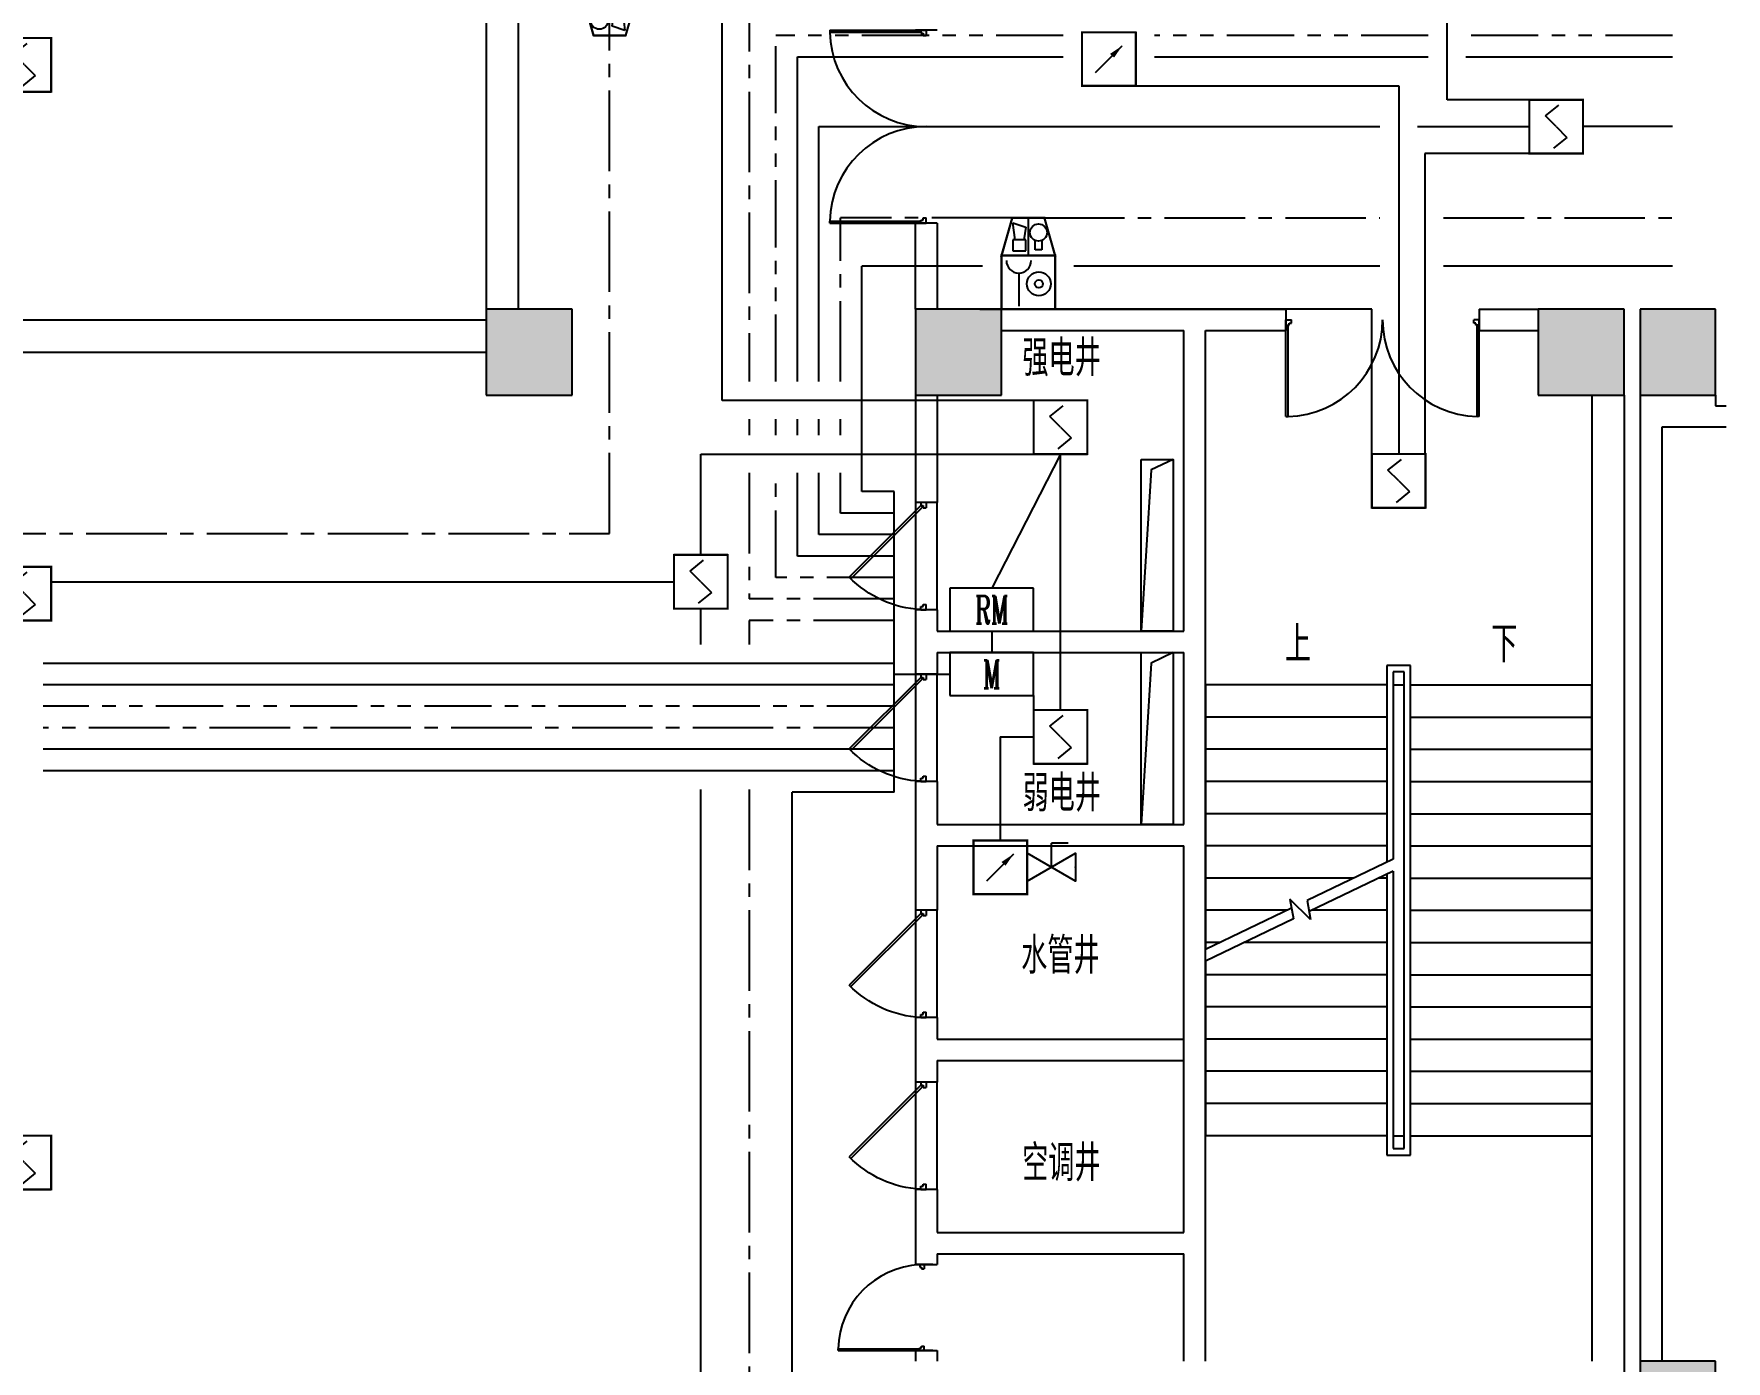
# Model space of a CAD drawing. Extents: x 190999 to 918899, y -200814 to 215286.
# Drawn here: x 797236 to 812999, y 117804 to 130168 of the extents above; entities that cross this region are included whole.
import ezdxf
from ezdxf.enums import TextEntityAlignment as Align

# ---------------------------------------------------------------- set-up
doc = ezdxf.new("R2010")
doc.units = 0
doc.header["$LTSCALE"] = 1000
doc.header["$MEASUREMENT"] = 0
doc.linetypes.add('CENTER2', pattern=[1.125, 0.75, -0.125, 0.125, -0.125])
doc.linetypes.add('PHANTOM2', pattern=[1.25, 0.625, -0.125, 0.125, -0.125, 0.125, -0.125])
for name, color, linetype in [('00-EQUIP', 3, 'Continuous'), ('00-WIRE-4', 6, 'Continuous'), ('A-墙线', 2, 'Continuous'), ('A-门', 167, 'Continuous'), ('COLUMN', 2, 'Continuous'), ('DIM_SYMB', 3, 'Continuous'), ('PUB_HATCH', 250, 'Continuous'), ('PUB_TEXT', 7, 'Continuous'), ('STAIR', 5, 'Continuous'), ('房间名称', 7, 'Continuous'), ('电井开洞', 97, 'Continuous')]:
    doc.layers.add(name, color=color, linetype=linetype)
doc.styles.add('_COMPLEX', font='COMPLEX.shx', dxfattribs={"width": 0.5})
doc.styles.add('_TCH_DIM', font='SIMPLEX', dxfattribs={"bigfont": 'GBCBIG'})
doc.styles.get("Standard").update_dxf_attribs({"font": 'simhei.ttf'})
doc.styles.add('XXK', font='romans.shx', dxfattribs={"width": 0.75, "bigfont": 'hzf.shx'})
doc.linetypes.add('4INE', pattern='A,1,-0.15,["4",XXK,S=0.3,R=0,X=-0.1,Y=-0.1],-0.25', length=1.4)
doc.linetypes.add('BIG-DLINE', pattern='A,1,-0.15,["D",XXK,S=0.2,R=0,X=-0.1,Y=-0.09],-0.2', length=1.35)

# ---------------------------------------------------------------- blocks, each defined once
blk = doc.blocks.new('m1800')
at = {"layer": 'A-墙线'}
for p, q in [((-900, -100), (-900, 100)), ((900, -100), (900, 100))]:
    blk.add_line(p, q, dxfattribs=at)
at = {"layer": 'A-门'}
for p, q in [((-900, 900), (-899.9999999999418, 9.313225746154785e-10)), ((-900, 900), (-880.0000000000582, 899.9999999990687)), ((-880.0000000000582, 899.9999999990687), (-879.9999999999418, 50.00000000093132)), ((880.0000000000582, 899.9999999990687), (879.9999999999418, 50.00000000093132)), ((900, 900), (880.0000000000582, 899.9999999990687)), ((900, 900), (899.9999999999418, 9.313225746154785e-10)), ((-899.9999999999418, 50.00000000093132), (-870.0000000000582, 50.00000000093132)), ((-899.9999999999418, 9.313225746154785e-10), (-849.9999999999418, 9.313225746154785e-10)), ((-870.0000000000582, 50.00000000093132), (-870, 30)), ((-870, 30), (-849.9999999999418, 30.00000000093132)), ((-849.9999999999418, 30.00000000186265), (-849.9999999999418, 9.313225746154785e-10)), ((849.9999999999418, 30.00000000186265), (849.9999999999418, 9.313225746154785e-10)), ((870, 30), (849.9999999999418, 30.00000000093132)), ((899.9999999999418, 9.313225746154785e-10), (849.9999999999418, 9.313225746154785e-10)), ((870.0000000000582, 50.00000000093132), (870, 30)), ((899.9999999999418, 50.00000000093132), (870.0000000000582, 50.00000000093132))]:
    blk.add_line(p, q, dxfattribs=at)
for centre, start, end in [((-900, 0), 0, 88.72665564132167), ((900, 0), 91.27334436201257, 180)]:
    blk.add_arc(centre, 900, start, end, dxfattribs=at)
blk = doc.blocks.new('bfm01')
at = {"layer": 'A-墙线'}
for p, q in [((-200.0030517580453, -0.004291533608920872), (-0.003051758045330644, -0.004291533608920872)), ((-200.0030517580453, -1000.004291533609), (-0.003051758045330644, -1000.004291533609))]:
    blk.add_line(p, q, dxfattribs=at)
at = {"layer": 'A-门'}
for p, q in [((-200.0030517578125, -1000.004291533609), (-200.0030517578125, -0.004291533608920872)), ((-100.003051757114, -0.004291533667128533), (-100.003051757114, -50.00429153366713)), ((-70.00305175618269, -50.00429153366713), (-100.003051757114, -50.00429153366713)), ((-50.00305175711401, -30.00429153355071), (-70.00305175804533, -30.00429153360892)), ((-70.00305175804533, -30.00429153360892), (-70.00305175711401, -50.00429153366713)), ((-64.14518738078186, -44.14642715716036), (-50.0030517570849, -30.0042915334343)), ((-64.14518738081097, -44.14642715721857), (602.9494616675365, -711.241076205275)), ((-50.00305175711401, -0.004291533667128533), (-50.00305175711401, -30.00429153355071)), ((-50.00305175714311, -30.00429153360892), (617.0330152155366, -697.0403585060849)), ((-0.003051758045330644, -0.004291533608920872), (-0.003051758045330644, -1000.004291533609)), ((-70.00305175618269, -950.0042915336671), (-100.003051757114, -950.0042915336671)), ((-100.003051757114, -1000.004291533667), (-100.003051757114, -950.0042915336671)), ((-50.00305175711401, -1000.004291533667), (-100.003051757114, -1000.004291533667)), ((-70.00305175804533, -970.0042915337253), (-70.00305175711401, -950.0042915336671)), ((-50.00305175711401, -970.0042915337835), (-70.00305175804533, -970.0042915337253)), ((-50.00305175711401, -1000.004291533667), (-50.00305175711401, -970.0042915337835))]:
    blk.add_line(p, q, dxfattribs=at)
blk.add_arc((-100.003051757114, -0.004291533667128533), 1000, 272.8659839719306, 315.8103116972138, dxfattribs=at)
blk = doc.blocks.new('m1000')
at = {"layer": 'A-墙线'}
for p, q in [((0, 0), (0, 200)), ((1000, 0), (1000, 200))]:
    blk.add_line(p, q, dxfattribs=at)
at = {"layer": 'A-门'}
for p, q in [((0, 1100), (5.820766091346741e-11, 100.0000000009313)), ((0, 1100), (19.99999999994179, 1099.999999999069)), ((19.99999999994179, 1099.999999999069), (20.00000000005821, 150.0000000009313)), ((5.820766091346741e-11, 150.0000000009313), (29.99999999994179, 150.0000000009313)), ((5.820766091346741e-11, 100.0000000009313), (50.00000000005821, 100.0000000009313)), ((29.99999999994179, 150.0000000009313), (30, 130)), ((30, 130), (50.00000000005821, 130.0000000009313)), ((50.00000000005821, 130.0000000018626), (50.00000000005821, 100.0000000009313)), ((950.0000000000582, 130.0000000018626), (950.0000000000582, 100.0000000009313)), ((970.0000000001164, 130), (950.0000000000582, 130.0000000009313)), ((1000.000000000058, 100.0000000009313), (950.0000000000582, 100.0000000009313)), ((970.0000000001746, 150.0000000009313), (970.0000000001164, 130)), ((1000.000000000058, 150.0000000009313), (970.0000000001746, 150.0000000009313)), ((1000.000000000058, 150.0000000009313), (1000.000000000058, 100.0000000009313))]:
    blk.add_line(p, q, dxfattribs=at)
blk.add_arc((5.820766091346741e-11, 100.0000000009313), 1000, 2.865983971930656, 88.85400800037786, dxfattribs=at)
blk = doc.blocks.new('_LINKPT1')
at = {"color": 0}
blk.add_line((0, 0), (0, 0), dxfattribs=at)
blk = doc.blocks.new('3S1KCGW2')
for p, q in [((0.499999999999875, 0.499999999999875), (-0.499999999999875, 0.499999999999875)), ((-0.499999999999875, 0.499999999999875), (-0.499999999999875, -0.499999999999875)), ((-0.2, 0.2), (0.05, 0.4)), ((0.499999999999875, -0.499999999999875), (0.499999999999875, 0.499999999999875)), ((0, 0), (-0.2, 0.2)), ((0, 0), (0.2, -0.2)), ((0.2, -0.2), (-0.05, -0.4)), ((-0.499999999999875, -0.499999999999875), (0.499999999999875, -0.499999999999875))]:
    blk.add_line(p, q)
at = {"const_width": 0.04, "flags": 128}
blk.add_lwpolyline([(-0.499999999999875, -0.499999999999875), (-0.499999999999875, 0.499999999999875), (0.499999999999875, 0.499999999999875), (0.499999999999875, -0.499999999999875)], close=True, dxfattribs=at)
at = {"xscale": 0.002, "yscale": 0.002, "zscale": 0.002}
for p in [(0, 0.499999999999875), (-0.499999999999875, 0), (0.499999999999875, 0), (0, -0.499999999999875)]:
    blk.add_blockref('_LINKPT1', p, dxfattribs=at)
at = {"flags": 9}
blk.add_attdef('A', (0, 0), '', height=2e-05, dxfattribs=at)
blk = doc.blocks.new('6A2OE7N0')
for p, q in [((-0.3, 0.3499999999999943), (-0.5, -0.3499999999999943)), ((0.3, 0.3499999999999943), (-0.3, 0.3499999999999943)), ((1.776356839400252e-18, 0.3499999999999943), (-1.776356839400252e-18, -0.3499999999999943)), ((0.5, -0.3499999999999943), (0.3, 0.3499999999999943)), ((-0.2456702268532281, -0.06106422118475052), (-0.2856702268532281, 0.2589357788152427)), ((-0.2856702268532281, 0.2589357788152427), (-0.04567022685322809, 0.1789357788152302)), ((-0.04567022685322809, 0.1789357788152302), (-0.08567022685322809, -0.06106422118475052)), ((-0.2856702268532281, -0.06106422118475052), (-0.2856702268532281, -0.2610642211847676)), ((-0.04567022685322809, -0.06106422118475052), (-0.2856702268532281, -0.06106422118475052)), ((-0.2856702268532281, -0.2610642211847676), (-0.04567022685322809, -0.2610642211847676)), ((-0.04567022685322809, -0.2610642211847676), (-0.04567022685322809, -0.06106422118475052)), ((0.1304115314996602, -0.2439790560947586), (0.1304115314996602, -0.0723030258366748)), ((0.2504115314996602, -0.2439790560947586), (0.1304115314996602, -0.2439790560947586)), ((0.2504115314996602, -0.0723030258366748), (0.2504115314996602, -0.2439790560947586)), ((-0.5, -0.3499999999999943), (0.5, -0.3499999999999943))]:
    blk.add_line(p, q)
at = {"const_width": 0.04, "flags": 128}
blk.add_lwpolyline([(-0.5, -0.3499999999999943), (-0.3, 0.3499999999999943), (0.3, 0.3499999999999943), (0.5, -0.3499999999999943)], close=True, dxfattribs=at)
blk.add_circle((0.1904115314996602, 0.07602094390523462), 0.16)
at = {"xscale": 0.002, "yscale": 0.002, "zscale": 0.002}
for p in [(1.776356839400252e-18, 0.3499999999999943), (-0.4, 0), (0.4, 0), (1.776356839400252e-18, -0.3499999999999943)]:
    blk.add_blockref('_LINKPT1', p, dxfattribs=at)
at = {"flags": 9}
blk.add_attdef('A', (0, 0), '', height=2e-05, dxfattribs=at)
blk = doc.blocks.new('6A2DTKY2')
for p, q in [((0.7799999999988358, 0.3999999999996362), (-0.7799999999988358, 0.3999999999996362)), ((-0.7799999999988358, 0.3999999999996362), (-0.7799999999988358, -0.3999999999996362)), ((0.7799999999988358, -0.3999999999996362), (0.7799999999988358, 0.3999999999996362)), ((-0.7799999999988358, -0.3999999999996362), (0.7799999999988358, -0.3999999999996362))]:
    blk.add_line(p, q)
at = {"xscale": 0.002, "yscale": 0.002, "zscale": 0.002}
for p in [(0, 0.3999999999996362), (-0.7799999999988358, 0), (0.7799999999988358, 0), (0, -0.3999999999996362)]:
    blk.add_blockref('_LINKPT1', p, dxfattribs=at)
at = {"style": '_COMPLEX', "width": 0.6, "flags": 8}
blk.add_attdef('$TEXT$', text='', height=0.52, dxfattribs=at).set_placement((0, 0), align=Align.MIDDLE_CENTER)
at = {"flags": 9}
blk.add_attdef('A', (0, 0), '', height=2e-05, dxfattribs=at)
blk = doc.blocks.new('3T1W6ZCM')
for p, q in [((0.5, 0.5), (-0.5, 0.5)), ((-0.5, 0.5), (-0.5, -0.5)), ((0.5, -0.5), (0.5, 0.5)), ((-0.1775382936502865, 0.1720085469460173), (-0.1775382936502865, -0.443376068438738)), ((-0.5, -0.5), (0.5, -0.5))]:
    blk.add_line(p, q)
at = {"const_width": 0.04}
blk.add_lwpolyline([(-0.5, 0.5), (-0.5, -0.5), (0.5, -0.5), (0.5, 0.5)], close=True, dxfattribs=at)
for radius in [0.2218934911243935, 0.07396449704146453]:
    blk.add_circle((0.1969945486489451, -0.02963126059148635), radius)
blk.add_arc((-0.1775382936502865, 0.4027777777155279), 0.2307692307693, 180, 0)
at = {"xscale": 0.002, "yscale": 0.002, "zscale": 0.002}
for p in [(0, 0.5), (-0.5, 0), (0.5, 0), (0, -0.5)]:
    blk.add_blockref('_LINKPT1', p, dxfattribs=at)
at = {"flags": 9}
blk.add_attdef('A', (0, 0), '', height=2e-05, dxfattribs=at)
blk = doc.blocks.new('3S2OQ2I8')
for p, q in [((-0.5000000000001503, 0.5000000000001544), (0.5000000000001503, 0.5000000000001544)), ((-0.5000000000001503, -0.5000000000001544), (-0.5000000000001503, 0.5000000000001544)), ((0.5000000000001503, 0.5000000000001544), (0.5000000000001503, -0.5000000000001544)), ((-0.2500000000000752, -0.2500000000000772), (0.2500000000000752, 0.2500000000000772)), ((0.5000000000001503, -0.5000000000001544), (-0.5000000000001503, -0.5000000000001544))]:
    blk.add_line(p, q)
at = {"const_width": 0.04, "flags": 128}
blk.add_lwpolyline([(-0.5000000000001503, -0.5000000000001544), (-0.5000000000001503, 0.5000000000001544), (0.5000000000001503, 0.5000000000001544), (0.5000000000001503, -0.5000000000001544)], close=True, dxfattribs=at)
blk.add_solid([(0.2500000000000752, 0.2500000000000772), (0.02097020215397069, 0.09703461984575805), (0.09711477732838583, 0.02850939278686963)])
at = {"xscale": 0.002, "yscale": 0.002, "zscale": 0.002}
for p in [(0, 0.5000000000001544), (-0.5000000000001503, 0), (0.5000000000001503, 0), (0, -0.5000000000001544)]:
    blk.add_blockref('_LINKPT1', p, dxfattribs=at)
at = {"flags": 9}
blk.add_attdef('A', (0, 0), '', height=2e-05, dxfattribs=at)
blk = doc.blocks.new('$VALVE$00000437')
for p in [(0, 0), (86.96662483444015, 124.2674372167858)]:
    blk.add_line(p, (0, 124.2674372167858))
blk.add_lwpolyline([(-125.1919539347655, -72.2796083046087), (125.1919539347655, 72.27960830461234), (125.1919539347618, -72.2796083046087), (-125.1919539347618, 72.27960830461234)], close=True)
for p in [(-125.1919539347655, 1.818989403545856e-12), (125.1919539347655, 1.818989403545856e-12)]:
    blk.add_point(p)
blk = doc.blocks.new('6A2DRK5Q')
for p, q in [((0.7799999999988358, 0.3999999999996362), (-0.7799999999988358, 0.3999999999996362)), ((-0.7799999999988358, 0.3999999999996362), (-0.7799999999988358, -0.3999999999996362)), ((0.7799999999988358, -0.3999999999996362), (0.7799999999988358, 0.3999999999996362)), ((-0.7799999999988358, -0.3999999999996362), (0.7799999999988358, -0.3999999999996362))]:
    blk.add_line(p, q)
at = {"xscale": 0.002, "yscale": 0.002, "zscale": 0.002}
for p in [(0, 0.3999999999996362), (-0.7799999999988358, 0), (0.7799999999988358, 0), (0, -0.3999999999996362)]:
    blk.add_blockref('_LINKPT1', p, dxfattribs=at)
at = {"style": '_COMPLEX', "width": 0.6, "flags": 8}
blk.add_attdef('$TEXT$', text='', height=0.52, dxfattribs=at).set_placement((0, 0), align=Align.MIDDLE_CENTER)
at = {"flags": 9}
blk.add_attdef('A', (0, 0), '', height=2e-05, dxfattribs=at)

msp = doc.modelspace()

# ---------------------------------------------------------------- hatches: boundary and pattern name
at = {"layer": 'PUB_HATCH'}
for points in [[(801448.5377769031, 127603.6964817728), (801448.5377769031, 126803.697244712), (802248.540828661, 126803.697244712), (802248.540828661, 127603.6964817725)], [(805448.5377769031, 126803.6972447127), (806248.540828661, 126803.6972447124), (806248.540828661, 127603.696481773), (805448.5377769031, 127603.696481773)], [(811248.5347251453, 126803.6972447124), (812048.5377769031, 126803.6972447124), (812048.5377769031, 127603.696481773), (811248.5347251453, 127603.696481773)], [(812198.5377769031, 126803.6972447124), (812898.5347251453, 126803.6972447124), (812898.5347251453, 127603.696481773), (812198.5377769031, 127603.696481773)], [(812198.5377769031, 117003.696481773), (812898.5347251453, 117003.696481773), (812898.5347251453, 117803.6957188335), (812198.5377769031, 117803.6957188335)]]:
    msp.add_hatch(color=256, dxfattribs=at).paths.add_polyline_path(points)

# ---------------------------------------------------------------- linework, layer by layer
at = {"layer": '00-WIRE-4'}
for p, q in [((810398.5377769038, 129553.6934300215), (810398.5377769038, 131843.9763993949)), ((803648.5377769035, 126753.6934300215), (803648.5377769035, 130578.6964817824)), ((807498.8830586257, 129682.2513110379), (809948.5377769046, 129682.2513110379)), ((809948.5377769046, 129682.2513110379), (809948.5377769046, 126253.6934300214)), ((811165.2044435714, 129553.6934300215), (810398.5377769038, 129553.6934300215)), ((804548.5377769036, 126928.6934300215), (804548.5377769036, 129303.6934300215)), ((804548.5377769036, 129303.6934300215), (809773.5377769046, 129303.6934300215)), ((810123.5377769046, 129303.6934300215), (811165.2044435714, 129303.6934300215)), ((812498.5377769032, 129303.6934300215), (811665.2044435712, 129303.6934300215)), ((811165.2044435714, 129053.6934300216), (810192.1624419286, 129053.6934300216)), ((810192.1624419286, 129053.6934300216), (810192.1624419288, 126253.6934300214)), ((809698.5377769046, 127603.6964817794), (806748.5408286627, 127603.6964817794)), ((809698.5377769046, 126253.6934300213), (809698.5377769046, 127603.6964817794)), ((806548.5377769037, 126753.6934300215), (803648.5377769035, 126753.6934300215)), ((804548.5377769037, 126428.6934300216), (804548.5377769036, 126578.6934300215)), ((803448.5377769035, 126253.6934300216), (806548.5377769037, 126253.6934300216)), ((803448.5377769035, 125313.6934300213), (803448.5377769035, 126253.6934300216)), ((806798.5377769035, 126253.6934300216), (806158.5365263221, 125003.6964817841)), ((806798.5377769036, 123868.7960621213), (806798.5377769036, 126253.6934300216)), ((804548.5377769036, 125503.6964817791), (804548.5377769037, 126078.6934300216)), ((805248.5377769034, 125903.6964817791), (804948.5377769035, 125903.6964817791)), ((805248.5377769034, 123103.6964817791), (805248.5377769034, 125903.6964817791)), ((805248.5377769034, 125703.6964817791), (804748.5377769036, 125703.6964817791)), ((805248.5377769035, 125503.6964817791), (804548.5377769036, 125503.6964817791)), ((797398.5375861686, 125063.6934300214), (803198.5377769035, 125063.6934300214)), ((803448.5377769035, 124478.6964817791), (803448.5377769035, 124813.6934300215)), ((805248.5377769035, 124103.6964817791), (797323.5375861686, 124103.6964817791)), ((805248.5390274856, 124203.6964817846), (805768.539027487, 124203.6964817846)), ((806548.5377769037, 124003.6964817848), (806548.5377769037, 123868.7960621213)), ((806237.8392441483, 123618.7960621214), (806237.8392441483, 122654.2893177286)), ((806237.8392441483, 123618.7960621214), (806548.5377769037, 123618.7960621214)), ((803448.5377769035, 113433.6934300213), (803448.5377769035, 123128.6964817791))]:
    msp.add_line(p, q, dxfattribs=at)
at = {"layer": '00-WIRE-4', "linetype": 'CENTER2'}
for p, q in [((803898.5377769045, 130753.6964817824), (803898.5377769045, 126928.6934300215)), ((802598.531673386, 125513.6934300213), (802598.531673386, 130153.6964817824)), ((804748.5377769035, 126928.6934300215), (804748.5377769036, 128453.6964817794)), ((806348.5408286627, 128453.6964817794), (804748.5377769036, 128453.6964817794)), ((806643.1318999312, 128453.6964817801), (809773.5377769046, 128453.69648178)), ((810367.1624419286, 128453.69648178), (812498.5377769031, 128453.69648178)), ((803898.5377769045, 126578.6934300215), (803898.5377769045, 126428.6934300216)), ((804748.5377769035, 126428.6934300216), (804748.5377769035, 126578.6934300215)), ((803898.5377769045, 126078.6934300216), (803898.5377769046, 124903.6964817791)), ((804748.5377769036, 125703.6964817791), (804748.5377769036, 126078.6934300216)), ((788723.5372046989, 125513.6934300213), (802598.531673386, 125513.6934300213)), ((805248.5377769035, 124903.6964817791), (803898.5377769046, 124903.6964817791)), ((803898.5377769046, 124703.6964817791), (803898.5377769045, 124478.6964817791)), ((805248.5377769035, 124703.6964817791), (803898.5377769046, 124703.6964817791)), ((805248.5377769034, 123703.6964817791), (797323.5375861686, 123703.6964817791)), ((803898.5377769046, 123128.6964817791), (803898.5377769046, 115478.6934300215))]:
    msp.add_line(p, q, dxfattribs=at)
at = {"layer": '00-WIRE-4', "linetype": 'PHANTOM2'}
for p, q in [((804148.5377769035, 126928.6934300215), (804148.5377769035, 130153.6934300215)), ((806823.8830586257, 130153.6934300215), (804148.5377769035, 130153.6934300215)), ((810223.537776904, 130153.6934300215), (807673.8830586257, 130153.6934300215)), ((812498.5377769032, 130153.6934300214), (810573.537776904, 130153.6934300215)), ((804148.5377769035, 126428.6934300216), (804148.5377769035, 126578.6934300215)), ((804148.5377769035, 125103.6964817791), (804148.5377769035, 126078.6934300216)), ((805248.5377769035, 125103.6964817791), (804148.5377769035, 125103.6964817791)), ((805248.5377769035, 123903.6964817791), (797323.5375861686, 123903.6964817791))]:
    msp.add_line(p, q, dxfattribs=at)
at = {"layer": '00-WIRE-4', "linetype": 'BIG-DLINE'}
for p, q in [((804348.5377769035, 126928.6934300215), (804348.5377769035, 129953.6934300216)), ((804348.5377769035, 129953.6934300216), (806823.8830586257, 129953.6934300216)), ((807673.8830586259, 129953.6934300216), (810223.537776904, 129953.6934300216)), ((810573.537776904, 129953.6934300216), (812498.5377769032, 129953.6934300216)), ((804348.5377769035, 126428.6934300216), (804348.5377769035, 126578.6934300215)), ((804348.5377769035, 125303.6964817791), (804348.5377769035, 126078.6934300216)), ((805248.5377769035, 125303.6964817791), (804348.5377769035, 125303.6964817791)), ((805248.5377769035, 124303.6964817791), (797323.5375861686, 124303.6964817791))]:
    msp.add_line(p, q, dxfattribs=at)
at = {"layer": '00-WIRE-4', "linetype": '4INE'}
for p, q in [((804948.5377769035, 125903.6964817791), (804948.5377769036, 128003.6964817772)), ((806073.5408286627, 128003.6964817772), (804948.5377769036, 128003.6964817772)), ((809773.5377769048, 128003.6964817772), (806923.5408286627, 128003.6964817772)), ((812498.5377769032, 128003.6964817772), (810367.1624419286, 128003.6964817772)), ((806158.5365263221, 124603.6964817845), (806158.5377769042, 124403.6964817845)), ((805248.5377769032, 123503.6964817791), (797323.5375861686, 123503.6964817791)), ((805248.5377769032, 123303.6964817791), (797323.5375861686, 123303.6964817791)), ((805248.5377769034, 123303.6964817791), (804298.537776903, 123303.6964817791)), ((804298.5377769029, 115478.6934300215), (804298.537776903, 123103.6964817791)), ((805248.5377769034, 123103.6964817791), (804298.537776903, 123103.6964817791))]:
    msp.add_line(p, q, dxfattribs=at)
at = {"layer": 'A-墙线'}
for p, q in [((805448.5377769034, 127603.6964817845), (805448.5377769034, 128403.6964817845)), ((805648.5377769034, 128403.6964817845), (805648.5377769034, 127603.6964817845)), ((806048.5377769034, 127603.6964817845), (808898.5377769034, 127603.6964817845)), ((810698.5377769034, 127603.6964817845), (811248.5347251456, 127603.6964817845)), ((806248.5408286612, 127403.6964817845), (807948.5377769034, 127403.6964817845)), ((807948.5377769034, 124603.6964817845), (807948.5377769034, 127403.6964817845)), ((808148.5377769034, 127403.6964817845), (808898.5377769034, 127403.6964817845)), ((808148.5377769034, 117803.6934300273), (808148.5377769034, 127403.6964817845)), ((810698.5377769034, 127403.6964817845), (811248.5347251456, 127403.6964817845)), ((805448.5347251456, 126803.6937161312), (805448.5408286654, 125803.692953191)), ((805648.5347251453, 126803.6937161312), (805648.5347251453, 125803.692953191)), ((811748.5377769034, 126803.6972447244), (811748.5377769034, 117803.6926670851)), ((812048.5377769034, 126803.6972447244), (812048.5377769034, 117703.6972447246)), ((812198.5377769036, 126803.6972447239), (812198.5377769036, 117803.695718845)), ((812898.5347251458, 126803.6972447244), (812898.5347251458, 126703.6964817845)), ((812898.5347251458, 126703.6964817845), (812998.5377769034, 126703.6964817845)), ((812398.5377769036, 126503.6964817825), (812398.5377769036, 117803.695718845)), ((812998.5377769034, 126503.6964817826), (812398.5377769036, 126503.6964817825)), ((805448.5347251456, 124808.70612953), (805448.5408286656, 124203.6891384951)), ((805648.5347251456, 124803.692953191), (805648.5347251456, 124603.692953191)), ((805648.5377769034, 124603.6964817845), (807948.5377769034, 124603.6964817845)), ((805648.5347251456, 124403.692953191), (805648.5347251456, 124203.6891384951)), ((805648.5377769034, 124403.6964817845), (807948.5377769034, 124403.6964817845)), ((807948.5377769034, 122803.6964817845), (807948.5377769034, 124403.6964817845)), ((805448.5347251456, 123208.7023148341), (805448.5347251458, 122003.6929531911)), ((805648.5347251456, 123203.689138495), (805648.5347251456, 122803.692953191)), ((805648.5377769034, 122803.6964817845), (807948.5377769034, 122803.6964817845)), ((805648.5347251456, 122603.692953191), (805648.5347251456, 122003.6886616574)), ((805648.5377769034, 122603.6964817845), (807948.5377769034, 122603.6964817845)), ((807948.5377769034, 119003.6964817847), (807948.5377769034, 122603.6964817845)), ((805448.5347251458, 121008.7018379964), (805448.5347251457, 120403.6934300287)), ((805648.5347251456, 121003.6886616574), (805648.5347251456, 120803.6934300286)), ((805648.5377769031, 120803.6964817845), (807948.5377769031, 120803.6964817845)), ((805648.5347251456, 120603.692953191), (805648.5347251456, 120403.6934300287)), ((805648.5377769031, 120603.6964817845), (807948.5377769031, 120603.6964817845)), ((805448.5347251458, 119408.7066063556), (805448.5377769032, 118703.6926670746)), ((805648.5347251456, 119403.6934300287), (805648.5347251456, 119003.6929531912)), ((805648.5377769034, 119003.6964817847), (807948.5377769034, 119003.6964817847)), ((805448.5377769032, 118703.6926670746), (805648.5377769032, 118703.6926670746)), ((805648.5347251456, 118803.692953179), (805648.5347251456, 118703.6926670746)), ((805648.5377769034, 118803.6964817845), (807948.5377769034, 118803.6964817845)), ((807948.5377769034, 117803.6934300273), (807948.5377769034, 118803.6964817845)), ((805448.5347251437, 117903.6926670754), (805448.5347251436, 117803.6938114956)), ((805448.5377769042, 117903.6926670754), (805648.5377769042, 117903.6926670753)), ((805648.5347251456, 117903.6926670753), (805648.5347251456, 117803.6938115))]:
    msp.add_line(p, q, dxfattribs=at)
at = {"layer": 'COLUMN'}
for p, q in [((801448.5377769031, 127603.6964817728), (801448.5377769031, 126803.697244712)), ((802248.540828661, 127603.6964817725), (801448.5377769031, 127603.6964817728)), ((802248.540828661, 126803.697244712), (802248.540828661, 127603.6964817725)), ((806248.540828661, 127603.696481773), (805448.5377769031, 127603.696481773)), ((805448.5377769031, 127603.696481773), (805448.5377769031, 126803.6972447127)), ((806248.540828661, 126803.6972447124), (806248.540828661, 127603.696481773)), ((812048.5377769031, 127603.696481773), (811248.5347251453, 127603.696481773)), ((811248.5347251453, 127603.696481773), (811248.5347251453, 126803.6972447124)), ((812048.5377769031, 126803.6972447124), (812048.5377769031, 127603.696481773)), ((812898.5347251453, 127603.696481773), (812198.5377769031, 127603.696481773)), ((812198.5377769031, 127603.696481773), (812198.5377769031, 126803.6972447124)), ((812898.5347251453, 126803.6972447124), (812898.5347251453, 127603.696481773)), ((801448.5377769031, 126803.697244712), (802248.540828661, 126803.697244712)), ((805448.5377769031, 126803.6972447127), (806248.540828661, 126803.6972447124)), ((811248.5347251453, 126803.6972447124), (812048.5377769031, 126803.6972447124)), ((812198.5377769031, 126803.6972447124), (812898.5347251453, 126803.6972447124)), ((812898.5347251453, 117803.6957188335), (812198.5377769031, 117803.6957188335)), ((812198.5377769031, 117803.6957188335), (812198.5377769031, 117003.696481773)), ((812898.5347251453, 117003.696481773), (812898.5347251453, 117803.6957188335))]:
    msp.add_line(p, q, dxfattribs=at)
at = {"layer": 'DIM_SYMB'}
for points in [[(808993.5377769038, 124103.6926670881, 0, 0, 0), (808993.5377769041, 122603.6926670874, 80, 0, 0), (808993.5377769041, 122303.6926670874, 0, 0, 0)], [(810906.0377769032, 124103.6926670843, 0, 0, 0), (810906.0377769036, 118853.3452013201, 0, 0, 0), (808993.5377769008, 118853.3452013113, 0, 0, 0), (808993.5377769035, 121403.6926670838, 80, 0, 0), (808993.5377769038, 121703.6926670838, 0, 0, 0)]]:
    msp.add_lwpolyline(points, format="xyseb", dxfattribs=at)
at = {"layer": 'STAIR'}
for p, q in [((801448.5377769034, 131003.6964817845), (801448.5377769034, 127603.6964817847)), ((801748.5377768991, 131003.6964817844), (801748.5377768991, 127603.6964817846)), ((796876.4598382663, 127503.700296481), (801448.5377769034, 127503.700296481)), ((796876.4598382646, 127203.7002964813), (801448.5377769034, 127203.7002964813)), ((810058.5377769036, 124283.6926672115), (809838.5377769036, 124283.6926672115)), ((809838.5377769036, 124283.6926672115), (809838.5377769038, 122450.3543655738)), ((809998.5377769036, 124223.6926672115), (809898.5377769036, 124223.6926672115)), ((809898.5377769036, 124223.6926672115), (809898.5377769095, 122479.154365576)), ((809998.5377769036, 119783.6926670207), (809998.5377769036, 124223.6926672115)), ((810058.5377769036, 119723.6926672115), (810058.5377769036, 124283.6926672115)), ((808148.5377769041, 124103.6926670846), (808148.5377769015, 121639.1543655911)), ((809838.537776904, 124103.6926670872), (808148.5377769041, 124103.6926670846)), ((809898.5377769041, 124103.6926670846), (809898.5377769016, 122479.1543655723)), ((809898.5377769041, 124103.6926670846), (809998.5377769041, 124103.6926670846)), ((809998.5377769041, 119903.6926670846), (809998.5377769041, 124103.6926670846)), ((810058.5377768972, 124103.6926670872), (811748.5377769041, 124103.6926670846)), ((811748.5377769041, 119903.6926670846), (811748.5377769041, 124103.6926670846)), ((809838.537776904, 123803.6926670872), (808148.5377769041, 123803.6926670846)), ((810058.5377768972, 123803.6926670872), (811748.5377769041, 123803.6926670846)), ((809838.537776904, 123503.6926670698), (808148.5377769041, 123503.6926670846)), ((810058.5377768972, 123503.6926670872), (811748.5377769041, 123503.6926670846)), ((809838.537776904, 123203.6926670872), (808148.5377769041, 123203.6926670846)), ((810058.5377768972, 123203.6926670872), (811748.5377769041, 123203.6926670846)), ((809838.537776904, 122903.6926670872), (808148.5377769041, 122903.6926670846)), ((810058.5377768972, 122903.6926670872), (811748.5377769041, 122903.6926670846)), ((809838.537776904, 122603.6926670872), (808148.5377769041, 122603.6926670846)), ((809898.5377769016, 122479.154365577), (809094.9698882406, 122093.441779024)), ((810058.5377768972, 122603.6926670698), (811748.5377769041, 122603.6926670846)), ((809898.5377769016, 122368.230968587), (809114.0867574783, 121991.6944792679)), ((809838.5377769038, 122339.4309685922), (809838.5377769036, 119723.6926672115)), ((809898.5377769016, 122368.2309685907), (809898.5377769041, 119903.6926670846)), ((809898.5377769094, 122368.2309685945), (809898.5377769036, 119783.6926670207)), ((809532.99257169, 122303.6926670727), (808148.5377769041, 122303.6926670846)), ((809838.537776904, 122303.6926670698), (809764.0829820669, 122303.6926670706)), ((810058.5377768972, 122303.6926670872), (811748.5377769041, 122303.6926670846)), ((808950.9798812537, 122024.3265756709), (808148.5377769016, 121639.1543655851)), ((808907.992571674, 122003.6926670787), (808148.5377769041, 122003.6926670846)), ((809127.9181088051, 121918.0787294796), (808935.609921034, 122106.1313910228)), ((808935.609921034, 122106.1313910228), (808970.0967504915, 121922.5792759141)), ((809094.9698882406, 122093.441779024), (809127.9181088051, 121918.0787294796)), ((809838.537776904, 122003.6926670872), (809139.0829820775, 122003.692667079)), ((810058.5377768972, 122003.6926670872), (811748.5377769041, 122003.6926670846)), ((808970.0967504915, 121922.5792759141), (808148.5377769016, 121528.2309685847)), ((808282.992571667, 121703.6926670778), (808148.5377769041, 121703.6926670846)), ((809838.537776904, 121703.6926670872), (808514.0829821514, 121703.6926670781)), ((810058.5377768972, 121703.6926670872), (811748.5377769041, 121703.6926670846)), ((808148.5377769016, 121528.2309685553), (808148.5377769041, 119903.6926670846)), ((809838.537776904, 121403.6926670872), (808148.5377769041, 121403.6926670846)), ((810058.5377768972, 121403.6926670698), (811748.5377769041, 121403.6926670846)), ((809838.537776904, 121103.6926670872), (808148.5377769041, 121103.6926670846)), ((810058.5377768972, 121103.6926670872), (811748.5377769041, 121103.6926670846)), ((809838.537776904, 120803.6926670872), (808148.5377769041, 120803.6926670846)), ((810058.5377768972, 120803.6926670872), (811748.5377769041, 120803.6926670846)), ((809838.537776904, 120503.6926670872), (808148.5377769041, 120503.6926670846)), ((810058.5377768972, 120503.6926670872), (811748.5377769041, 120503.6926670846)), ((809838.537776904, 120203.6926670872), (808148.5377769041, 120203.6926670846)), ((810058.5377768972, 120203.6926670698), (811748.5377769041, 120203.6926670846)), ((809838.537776904, 119903.6926670872), (808148.5377769041, 119903.6926670846)), ((809898.5377769041, 119903.6926670846), (809998.5377769041, 119903.6926670846)), ((810058.5377768972, 119903.6926670872), (811748.5377769041, 119903.6926670846)), ((809838.5377769036, 119723.6926672115), (810058.5377769036, 119723.6926672115)), ((809898.5377769036, 119783.6926670207), (809998.5377769036, 119783.6926670207))]:
    msp.add_line(p, q, dxfattribs=at)
at = {"layer": '电井开洞'}
for points in [[(807848.5377769034, 126203.6964817789), (807643.1789118933, 126105.1232274864), (807548.5377769036, 124603.6964817789)], [(807848.5377769034, 124403.6964817789), (807643.1789118933, 124305.1232274864), (807548.5377769036, 122803.6964817789)]]:
    msp.add_lwpolyline(points, dxfattribs=at)
at = {"layer": '电井开洞', "color": 4}
for points in [[(807548.5377769036, 126203.6964817789), (807848.5377769035, 126203.6964817789), (807848.5377769034, 124603.6964817789), (807548.5377769035, 124603.6964817789)], [(807548.5377769036, 124403.6964817789), (807848.5377769035, 124403.6964817789), (807848.5377769034, 122803.6964817789), (807548.5377769035, 122803.6964817789)]]:
    msp.add_lwpolyline(points, close=True, dxfattribs=at)

# ---------------------------------------------------------------- block references
at = {"layer": '00-EQUIP', "rotation": 180}
for name, p, xscale, yscale, zscale in [('6A2OE7N0', (802598.531673386, 130328.6964817824), 500, 500, 500), ('3S1KCGW2', (797148.5375861686, 129878.6961003095), 500, 500, 500), ('3S1KCGW2', (797148.5375861686, 124953.6955281049), 500, 500, 500), ('$VALVE$00000437', (806713.1847612296, 122404.2893177285), -1.799999999988358, -1.799999999988358, 1.8), ('3S1KCGW2', (797148.5375861686, 119653.6936207565), 500, 500, 500)]:
    msp.add_blockref(name, p, dxfattribs=dict(at, xscale=xscale, yscale=yscale, zscale=zscale))
at = {"layer": '00-EQUIP', "xscale": 500, "yscale": 500, "zscale": 500}
for name, p in [('3S2OQ2I8', (807248.8830586257, 129932.251311038)), ('3S1KCGW2', (811415.2044435713, 129303.6934300215)), ('6A2OE7N0', (806498.5408286627, 128278.6964817794)), ('3T1W6ZCM', (806498.5408286627, 127853.6964817794)), ('3S1KCGW2', (806798.5377769036, 126503.6934300215)), ('3S1KCGW2', (809948.5377769046, 126003.6934300214)), ('3S1KCGW2', (803448.5377769035, 125063.6934300214)), ('3S1KCGW2', (806798.5377769036, 123618.7960621214)), ('3S2OQ2I8', (806237.8392441483, 122404.2893177285))]:
    msp.add_blockref(name, p, dxfattribs=at)
for name, p, values in [('6A2DRK5Q', (806158.5365263221, 124803.6964817843), {'$TEXT$': 'RM'}), ('6A2DTKY2', (806158.5377769043, 124203.6964817846), {'$TEXT$': 'M'})]:
    msp.add_blockref(name, p, dxfattribs=at).add_auto_attribs(values)
at = {"layer": 'A-门'}
for p, rotation in [((805548.5377769034, 129303.6964817845), 90), ((809798.5377769034, 127503.6964817845), 180)]:
    msp.add_blockref('m1800', p, dxfattribs=dict(at, rotation=rotation))
at = {"layer": 'A-门', "xscale": -1}
for p in [(805448.5377769069, 125803.6972447246), (805448.5377769071, 124203.6934300287), (805448.5377769071, 122003.6929531911), (805448.5377769071, 120403.6977215623)]:
    msp.add_blockref('bfm01', p, dxfattribs=at)
at = {"layer": 'A-门', "xscale": 0.7999999999301508, "yscale": 0.7999999999301508, "zscale": 0.8, "rotation": 90}
msp.add_blockref('m1000', (805608.5377769031, 117903.6926670753), dxfattribs=at)

# ---------------------------------------------------------------- texts
at = {"layer": 'PUB_TEXT', "style": '_TCH_DIM'}
for s, p in [('上', (808889.282457755, 124313.6926670881)), ('下', (810811.0909683926, 124313.6926670843))]:
    msp.add_text(s, height=337.5886524822695, dxfattribs=at).set_placement(p)
at = {"layer": '房间名称', "style": '_TCH_DIM'}
for s, p in [('强电井', (806443.8064794618, 126979.7286248031)), ('弱电井', (806445.6681815895, 122924.6727313815)), ('水管井', (806432.6362666958, 121412.7659627559)), ('空调井', (806441.9447773341, 119480.6367201997))]:
    msp.add_text(s, height=337.5886524822695, dxfattribs=at).set_placement(p)

doc.saveas('drawing.dxf')
